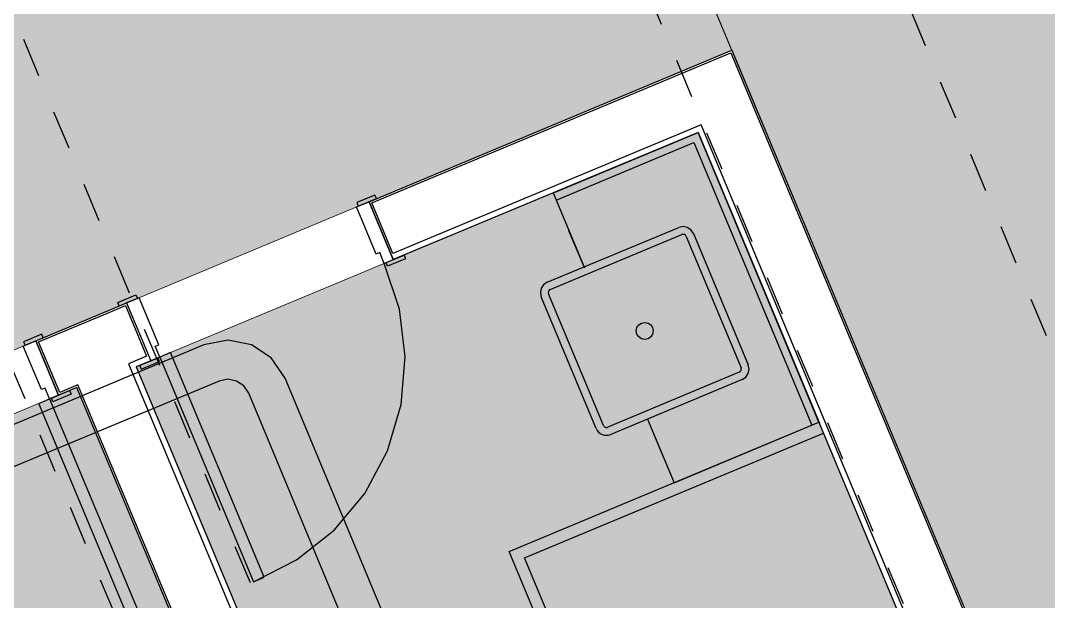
# Model space of a CAD drawing. Header units: metres. Extents: x -154 to 570, y -18 to 184.
# Drawn here: x -71.15 to -68.53, y 5.997 to 7.476 of the extents above; entities that cross this region are included whole.
import ezdxf
from ezdxf.xclip import XClip

# ---------------------------------------------------------------- set-up
doc = ezdxf.new("R2010")
doc.units = ezdxf.units.M
doc.header["$XCLIPFRAME"] = 0
doc.linetypes.add('PUC TORRE A$0$DASHEDX2', pattern=[1.5, 1, -0.5])
doc.linetypes.add('PUC$0$DASHEDX2', pattern=[1.5, 1, -0.5])
for name, color, linetype in [('ARQ-AUX', 7, 'Continuous'), ('PUC TORRE A$0$1', 232, 'PUC TORRE A$0$DASHEDX2'), ('PUC$0$ARQ-ALV ACAB', 4, 'Continuous'), ('PUC$0$ARQ-ALV OSSO', 5, 'Continuous'), ('PUC$0$ARQ-AUX', 7, 'Continuous'), ('PUC$0$ARQ-AUX1', 1, 'Continuous'), ('PUC$0$ARQ-CAX @ 1', 1, 'Continuous'), ('PUC$0$ARQ-ENCH', 1, 'Continuous'), ('PUC$0$ARQ-HID', 7, 'Continuous'), ('PUC$0$ARQ-PRJ', 7, 'PUC$0$DASHEDX2')]:
    doc.layers.add(name, color=color, linetype=linetype)
doc.layers.add('PUC$0$ARQ-FORRO', color=9, linetype='Continuous', lineweight=5)

# ---------------------------------------------------------------- blocks, each defined once
blk = doc.blocks.new('PUC$0$ARQ-HID-CUBA Q')
for points in [[(-0.1816, 0), (0.1816, 0)], [(-0.1816, -0.11), (0.1816, -0.11)], [(-0.1816, -0.13), (0.1816, -0.13)], [(-0.21, -0.5016), (-0.21, -0.1384)], [(-0.19, -0.5016), (-0.19, -0.1384)], [(0.19, -0.1384), (0.19, -0.5016)], [(0.21, -0.1384), (0.21, -0.5016)], [(-0.21, -0.4), (-0.31, -0.4)], [(0.21, -0.4), (0.31, -0.4)], [(0.1816, -0.51), (-0.1816, -0.51)], [(0.1816, -0.53), (-0.1816, -0.53)], [(0.1816, -0.53), (-0.1816, -0.53)]]:
    blk.add_lwpolyline(points)
blk.add_circle((0, -0.32), 0.0216)
for centre, radius, start, end in [((-0.1816, -0.1384), 0.0284, 90, 180), ((-0.1816, -0.1384), 0.0084, 90, 180), ((0.1816, -0.1384), 0.0284, 0, 90), ((0.1816, -0.1384), 0.0084, 0, 90), ((-0.1816, -0.5016), 0.0284, 180, 270), ((-0.1816, -0.5016), 0.0084, 180, 270), ((0.1816, -0.5016), 0.0284, 270, 0), ((0.1816, -0.5016), 0.0084, 270, 0)]:
    blk.add_arc(centre, radius, start, end)
blk = doc.blocks.new('*U1683')
for points in [[(0, 0), (0, 0.72), (-0.03, 0.72), (-0.03, 0)], [(-0.775, 0.01), (-0.725, 0.01), (-0.725, 0), (-0.775, 0)], [(0.055, 0.01), (0.005, 0.01), (0.005, 0), (0.055, 0)], [(-0.765, -0.16), (-0.715, -0.16), (-0.715, -0.15), (-0.765, -0.15)], [(0.045, -0.16), (-0.005, -0.16), (-0.005, -0.15), (0.045, -0.15)]]:
    blk.add_lwpolyline(points, close=True)
for points in [[(-0.76, 0), (-0.72, 0), (-0.72, -0.03), (-0.71, -0.03), (-0.71, -0.15), (-0.745, -0.15), (-0.745, 0)], [(0.04, 0), (0, 0), (0, -0.03), (-0.01, -0.03), (-0.01, -0.15), (0.025, -0.15), (0.025, 0)]]:
    blk.add_lwpolyline(points)
at = {"layer": 'PUC$0$ARQ-PRJ'}
blk.add_arc((-0.0208, 0.0208), 0.6995, 88.2986, 181.7014, dxfattribs=at)
blk = doc.blocks.new('*U1649')
for points in [[(0, 0), (0, 0.62), (-0.03, 0.62), (-0.03, 0)], [(-0.675, 0.01), (-0.625, 0.01), (-0.625, 0), (-0.675, 0)], [(0.055, 0.01), (0.005, 0.01), (0.005, 0), (0.055, 0)], [(-0.665, -0.17), (-0.615, -0.17), (-0.615, -0.16), (-0.665, -0.16)], [(0.045, -0.17), (-0.005, -0.17), (-0.005, -0.16), (0.045, -0.16)]]:
    blk.add_lwpolyline(points, close=True)
for points in [[(-0.66, 0), (-0.62, 0), (-0.62, -0.03), (-0.61, -0.03), (-0.61, -0.16), (-0.645, -0.16), (-0.645, 0)], [(0.04, 0), (0, 0), (0, -0.03), (-0.01, -0.03), (-0.01, -0.16), (0.025, -0.16), (0.025, 0)]]:
    blk.add_lwpolyline(points)
at = {"layer": 'PUC$0$ARQ-PRJ'}
blk.add_arc((-0.0179, 0.0179), 0.6024, 88.2986, 181.7014, dxfattribs=at)
blk = doc.blocks.new('PUC$0$planta tipo 5 puc')
at = {"layer": 'PUC$0$ARQ-FORRO'}
h = blk.add_hatch(color=256, dxfattribs=at)
h.dxf.hatch_style = 1
h.paths.add_polyline_path([(-29.0851, -3.115), (-29.7811, -3.115), (-29.7811, -2.69), (-30.6367, -2.69), (-30.6367, -1.035), (-29.0851, -1.035)])
at = {"layer": 'PUC$0$ARQ-ALV ACAB', "elevation": 0}
for points in [[(-30.6367, -2.69), (-30.6367, -1.035), (-29.7951, -1.035), (-29.7951, -0.875), (-30.7967, -0.875), (-30.7967, -2.7)], [(-29.0751, -0.875), (-29.1251, -0.875), (-29.1251, -1.035), (-29.0851, -1.035)]]:
    blk.add_lwpolyline(points, dxfattribs=at)
at = {"layer": 'PUC$0$ARQ-ALV ACAB'}
for points in [[(-28.9251, -3.125), (-28.9251, -1.025), (-28.8751, -1.025), (-28.8751, -0.875), (-29.0751, -0.875)], [(-29.0851, -1.035), (-29.0851, -3.115)]]:
    blk.add_lwpolyline(points, dxfattribs=at)
at = {"layer": 'PUC$0$ARQ-ALV OSSO', "elevation": 0}
for points in [[(-30.6517, -2.705), (-30.6517, -1.02), (-29.8001, -1.02), (-29.8001, -0.88), (-30.7917, -0.88), (-30.7917, -2.705)], [(-29.0701, -0.88), (-29.1201, -0.88), (-29.1201, -1.02), (-29.0701, -1.02)]]:
    blk.add_lwpolyline(points, dxfattribs=at)
at = {"layer": 'PUC$0$ARQ-ALV OSSO'}
for points in [[(-28.9301, -3.13), (-28.9301, -1.02), (-28.8801, -1.02), (-28.8801, -0.88), (-29.0701, -0.88)], [(-29.0701, -1.02), (-29.0701, -3.13)]]:
    blk.add_lwpolyline(points, dxfattribs=at)
at = {"layer": 'PUC$0$ARQ-AUX', "elevation": 0}
for points in [[(-30.2421, -1.035), (-30.6367, -1.035), (-30.6367, -1.8381)], [(-30.2367, -1.055), (-30.6167, -1.055), (-30.6167, -1.835)]]:
    blk.add_lwpolyline(points, dxfattribs=at)
at = {"layer": 'PUC$0$ARQ-AUX1', "elevation": 0}
for points in [[(-29.7811, -2.69), (-29.7811, -1.835), (-30.6367, -1.835)], [(-29.8111, -2.69), (-29.8111, -1.865), (-30.6367, -1.865)]]:
    blk.add_lwpolyline(points, dxfattribs=at)
at = {"layer": 'PUC$0$ARQ-FORRO'}
blk.add_lwpolyline([(-29.0851, -3.115), (-29.7811, -3.115), (-29.7811, -2.69), (-30.6367, -2.69), (-30.6367, -1.035), (-29.0851, -1.035)], close=True, dxfattribs=at)
at = {"layer": 'PUC$0$ARQ-HID', "elevation": 0}
for points in [[(-30.2367, -1.835), (-30.2367, -1.835), (-30.6367, -1.835), (-30.6367, -1.035), (-30.2367, -1.035), (-30.2367, -1.2419)], [(-30.2367, -1.6594), (-30.2367, -1.835)]]:
    blk.add_lwpolyline(points, dxfattribs=at)
at = {"layer": 'PUC$0$ARQ-CAX @ 1', "xscale": -1, "rotation": 180}
blk.add_blockref('*U1649', (-29.1501, -1.035, 0), dxfattribs=at)
at = {"layer": 'PUC$0$ARQ-CAX @ 1', "rotation": 180}
blk.add_blockref('*U1683', (-28.8501, -1.025, 0), dxfattribs=at)
at = {"layer": 'PUC$0$ARQ-HID', "xscale": -1.000000000000007, "rotation": 90}
blk.add_blockref('PUC$0$ARQ-HID-CUBA Q', (-30.6367, -1.4494, 0), dxfattribs=at)
blk = doc.blocks.new('PUC$0$pl forro 5')
at = {"layer": 'PUC$0$ARQ-FORRO'}
h = blk.add_hatch(color=256, dxfattribs=at)
h.dxf.hatch_style = 1
h.paths.add_polyline_path([(1.9738, -0.9358), (5.03, -0.9358), (5.03, 3.85), (0.8912, 3.85), (0.8912, 2.595), (0, 2.595), (0, 0), (1.8238, 0), (1.8238, 0.9672), (1.9738, 0.9672)])
h = blk.add_hatch(color=256, dxfattribs=at)
h.dxf.hatch_style = 1
h.paths.add_polyline_path([(10.65, 3.415), (6.9016, 3.415), (6.9016, 1.315), (10.8101, 1.3152), (10.81, 2.8154), (10.65, 2.8146)])
h = blk.add_hatch(color=256, dxfattribs=at)
h.dxf.hatch_style = 1
h.paths.add_polyline_path([(5.03, 1.165), (7.8516, 1.165), (7.8516, 0.2644), (5.03, 0.2644)])
at = {"layer": 'PUC$0$ARQ-FORRO', "elevation": 0}
for points in [[(1.9738, -0.9358), (5.03, -0.9358), (5.03, 3.85), (0.8912, 3.85), (0.8912, 2.595), (0, 2.595), (0, 0), (1.8238, 0), (1.8238, 0.9672), (1.9738, 0.9672)], [(10.65, 3.415), (6.9016, 3.415), (6.9016, 1.315), (10.8101, 1.3152), (10.81, 2.8154), (10.65, 2.8146)], [(5.03, 1.165), (7.8516, 1.165), (7.8516, 0.2644), (5.03, 0.2644)]]:
    blk.add_lwpolyline(points, close=True, dxfattribs=at)
blk = doc.blocks.new('PUC$0$A$Cc99f4df2')
at = {"layer": 'PUC$0$ARQ-PRJ', "ltscale": 50}
for p, q in [((-4.4075, 1.8804), (-4.4075, 0.1823, 0)), ((-4.3075, 1.8799), (-4.3075, 0.1823, 0)), ((-4.2495, 0.1243, 0), (0.1846, 0.1243, 0)), ((-4.2495, 0.0243, 0), (0.1846, 0.0243, 0))]:
    blk.add_line(p, q, dxfattribs=at)
for radius in [0.158, 0.058]:
    blk.add_arc((-4.2495, 0.1823, 0), radius, 180, 270, dxfattribs=at)
blk = doc.blocks.new('PUC')
at = {"layer": 'PUC$0$ARQ-ENCH'}
blk.add_blockref('PUC$0$A$Cc99f4df2', (36.5251, 1.0252, 0), dxfattribs=at)
at = {"layer": 'PUC$0$ARQ-FORRO'}
blk.add_blockref('PUC$0$pl forro 5', (25.715, -0.2899, 0), dxfattribs=at)
at = {"layer": 'PUC$0$ARQ-HID', "xscale": -1, "rotation": 180}
blk.add_blockref('PUC$0$planta tipo 5 puc', (61.5417, 0.0001, 0), dxfattribs=at)
blk = doc.blocks.new('PUC TORRE A$0$est-lo-08-6sa-r00')
at = {"layer": 'PUC TORRE A$0$1'}
for points in [[(-2880.053853, -1511.402156), (-3078.606125, -1035.674012)], [(-3110.905803, -1049.154768), (-2912.353531, -1524.882912)], [(-2894.730001, -1082.921258), (-2746.02746, -1439.210199)], [(-2684.879119, -1429.943052), (-2828.737305, -1085.261072)]]:
    blk.add_lwpolyline(points, dxfattribs=at)
blk = doc.blocks.new('PUC TORRE A')
at = {"linetype": 'Continuous', "xscale": 0.01, "yscale": 0.01, "zscale": 0.01, "rotation": 337.346050855639}
blk.add_blockref('PUC TORRE A$0$est-lo-08-6sa-r00', (0, 0), dxfattribs=at)
at = {"rotation": 180}
blk.add_blockref('PUC', (0, 0), dxfattribs=at)

msp = doc.modelspace()

# ---------------------------------------------------------------- block references
at = {"layer": 'ARQ-AUX'}
ref = msp.add_blockref('PUC TORRE A', (-41.3011, 20.0503), dxfattribs=dict(at, rotation=22.65399974700688))
XClip(ref).set_block_clipping_path([(-39.4887443389, 9.0876903958), (22.5684148774, 6.6865170025), (22.1624403813, -11.147022554), (-39.3438260633, -13.5584077345)])

doc.saveas('drawing.dxf')
